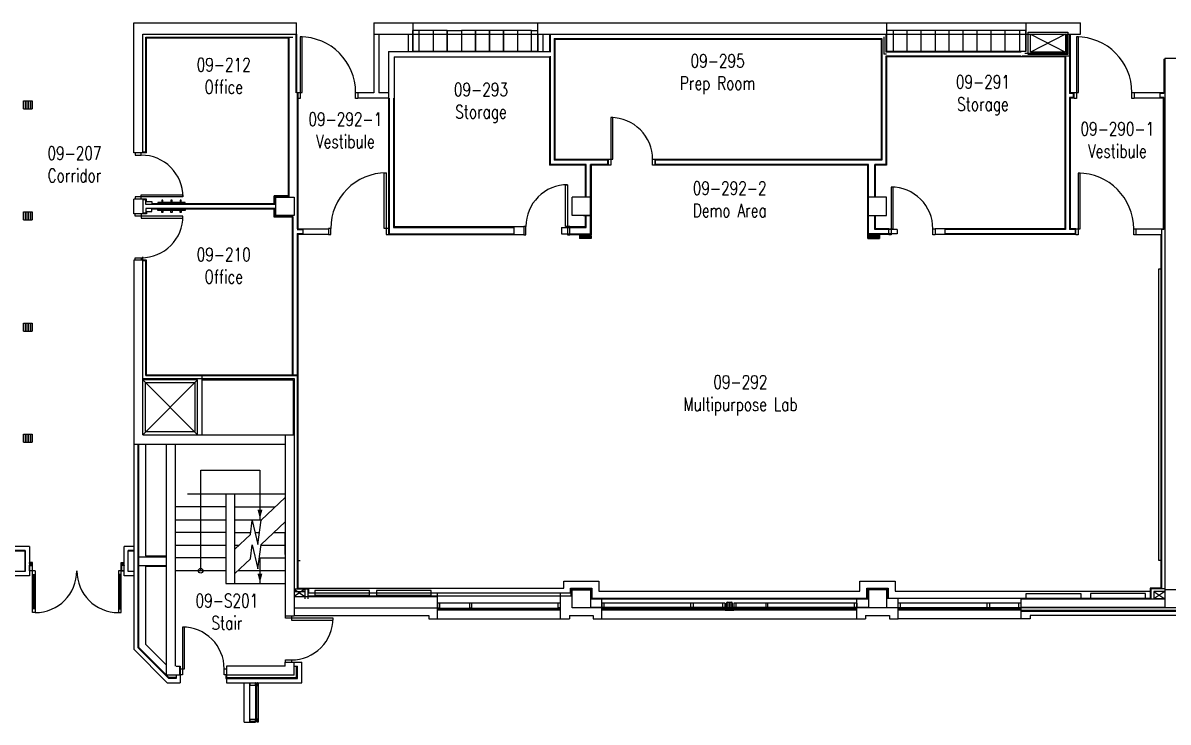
# Model space of a CAD drawing. Extents: x 11182 to 734459, y -1391328 to 152085.
# Drawn here: x 209883 to 235009, y -945443 to -930109 of the extents above; entities that cross this region are included whole.
import ezdxf
from ezdxf.enums import TextEntityAlignment as Align

# ---------------------------------------------------------------- set-up
doc = ezdxf.new("R2010")
doc.units = 0
doc.header["$LTSCALE"] = 500
doc.header["$MEASUREMENT"] = 0
for name, color, linetype in [('0_room_data', 7, 'CONTINUOUS'), ('1_Wall_Exist', 251, 'CONTINUOUS'), ('3_Text', 7, 'CONTINUOUS')]:
    doc.layers.add(name, color=color, linetype=linetype)
doc.styles.add('1_200', font='simplex.shx', dxfattribs={"width": 0.75, "height": 460})

# ---------------------------------------------------------------- blocks, each defined once
blk = doc.blocks.new('room_data')
at = {"layer": '3_Text', "style": '1_200', "width": 0.75}
for tag, p in [('ROOMNUM', (0, 0)), ('ROOMUSE', (0, -575))]:
    blk.add_attdef(tag, text='', height=345, dxfattribs=at).set_placement(p, align=Align.MIDDLE_CENTER)

msp = doc.modelspace()

# ---------------------------------------------------------------- hatches: boundary and pattern name
at = {"layer": '1_Wall_Exist'}
msp.add_hatch(color=256, dxfattribs=at).paths.add_polyline_path([(213334, -944215), (213320, -944215), (213320, -944415), (213334, -944415)])

# ---------------------------------------------------------------- linework, layer by layer
for p, q in [((212314, -930109), (215884, -930109)), ((212314, -932959), (212314, -930109)), ((215884, -930359), (215884, -930109)), ((217584, -930109), (233084, -930109)), ((217584, -930109), (217584, -931639)), ((218439, -930109), (218439, -930734)), ((221184, -930734), (221184, -930109)), ((225684, -930109), (227634, -930109)), ((228834, -930109), (228834, -930734)), ((231886, -930109), (231886, -930734)), ((233084, -930359), (233084, -930109)), ((212514, -930359), (215884, -930359)), ((212514, -932959), (212514, -930359)), ((212578, -930423), (215808, -930423)), ((212578, -932943), (212578, -930423)), ((215868, -930359), (215868, -931639)), ((215884, -930359), (215884, -931639)), ((215964, -930414), (215964, -931766)), ((216009, -930414), (215964, -930414)), ((216009, -931633), (216009, -930414)), ((217584, -930359), (233084, -930359)), ((217689, -930359), (217689, -931639)), ((218334, -930359), (218334, -930735)), ((218439, -930733), (218439, -930276)), ((219195, -930276), (218439, -930276)), ((218579, -930733), (218579, -930276)), ((218887, -930276), (218887, -930733)), ((219195, -930276), (219195, -930733)), ((219195, -930733), (219195, -930276)), ((219195, -930276), (219503, -930276)), ((219503, -930276), (219503, -930733)), ((219811, -930276), (219503, -930276)), ((219503, -930276), (219503, -930733)), ((220119, -930276), (219811, -930276)), ((219811, -930276), (219811, -930733)), ((219811, -930733), (219811, -930276)), ((220427, -930276), (220119, -930276)), ((220119, -930276), (220119, -930733)), ((220119, -930733), (220119, -930276)), ((221043, -930276), (220427, -930276)), ((220427, -930276), (220427, -930733)), ((220427, -930733), (220427, -930276)), ((220735, -930276), (220735, -930733)), ((221043, -930276), (221184, -930276)), ((221043, -930733), (221043, -930276)), ((221184, -930359), (221184, -930734)), ((221289, -930359), (221289, -930734)), ((221434, -930359), (221434, -930734)), ((221450, -930359), (221450, -930750)), ((228773, -930412), (228773, -930795)), ((228818, -930359), (228818, -930750)), ((228836, -930733), (228836, -930276)), ((228976, -930277), (228836, -930277)), ((231886, -930277), (228976, -930277)), ((228976, -930277), (228976, -930734)), ((229284, -930734), (229284, -930277)), ((229592, -930734), (229592, -930277)), ((229900, -930277), (229900, -930734)), ((230206, -930734), (230206, -930277)), ((230208, -930734), (230208, -930277)), ((230514, -930734), (230514, -930277)), ((230822, -930734), (230822, -930277)), ((231130, -930734), (231130, -930277)), ((231438, -930734), (231438, -930277)), ((231746, -930277), (231746, -930734)), ((231886, -930731), (231886, -930273)), ((231941, -930309), (232807, -930309)), ((231941, -930801), (231941, -930309)), ((232757, -930359), (231991, -930751)), ((231991, -930359), (232757, -930751)), ((231991, -930751), (231991, -930359)), ((232757, -930359), (232757, -930751)), ((232782, -930359), (232782, -930776)), ((232807, -930309), (232807, -930801)), ((232846, -930359), (232846, -930840)), ((232862, -930359), (232862, -931639)), ((232996, -930414), (232996, -931766)), ((233041, -930414), (232996, -930414)), ((233041, -931633), (233041, -930414)), ((212594, -930439), (215712, -930439)), ((212594, -932959), (212594, -930439)), ((215712, -933899), (215712, -930439)), ((215728, -933915), (215728, -930439)), ((221540, -930449), (221540, -933121)), ((221540, -930449), (228728, -930449)), ((221556, -930465), (221556, -933105)), ((221556, -930465), (228712, -930465)), ((228712, -930465), (228712, -933105)), ((228728, -930449), (228728, -933121)), ((217906, -930735), (217906, -934749)), ((217906, -930735), (218334, -930735)), ((218028, -930856), (221434, -930856)), ((218028, -930856), (218028, -934577)), ((218333, -930734), (221434, -930734)), ((221184, -930734), (218439, -930733)), ((219195, -930733), (218579, -930733)), ((219503, -930733), (219195, -930733)), ((219503, -930733), (219811, -930733)), ((219811, -930733), (220119, -930733)), ((220119, -930733), (220427, -930733)), ((220427, -930733), (221043, -930733)), ((221434, -930856), (221434, -933227)), ((221450, -930840), (221450, -933211)), ((228834, -930795), (228773, -930795)), ((231788, -930750), (228818, -930750)), ((228818, -930840), (228818, -933211)), ((231788, -930840), (228818, -930840)), ((231886, -930734), (228834, -930734)), ((228834, -930856), (228834, -933227)), ((232740, -930856), (228834, -930856)), ((231886, -930731), (228836, -930734)), ((232846, -930840), (231804, -930840)), ((232782, -930776), (231868, -930776)), ((232807, -930801), (231941, -930801)), ((232757, -930751), (231991, -930751)), ((232740, -930856), (232740, -934627)), ((232756, -930856), (232756, -934643)), ((232846, -930856), (232846, -931655)), ((234915, -930905), (234915, -931655)), ((234915, -930905), (234934, -930905)), ((234934, -930889), (234934, -942542)), ((235896, -930889), (234934, -930889)), ((215914, -931639), (215884, -931639)), ((215898, -931639), (215898, -934622)), ((215914, -931633), (215914, -934622)), ((215914, -931633), (216009, -931633)), ((217183, -931633), (217233, -931633)), ((217183, -931766), (217183, -931633)), ((217233, -931633), (217233, -931766)), ((217584, -931639), (217233, -931639)), ((217906, -931639), (217689, -931639)), ((232930, -931655), (232846, -931655)), ((232946, -931639), (232862, -931639)), ((232930, -931655), (232930, -931745)), ((232946, -931633), (233041, -931633)), ((232946, -931766), (232946, -931633)), ((234215, -931633), (234265, -931633)), ((234215, -931766), (234215, -931633)), ((234265, -931633), (234265, -931766)), ((234934, -931639), (234265, -931639)), ((234915, -931655), (234831, -931655)), ((234831, -931655), (234831, -931745)), ((209894, -931815), (210084, -931815)), ((209894, -931990), (209894, -931815)), ((209933, -931815), (209933, -931990)), ((209971, -931815), (209971, -931990)), ((210009, -931815), (210009, -931990)), ((210047, -931815), (210047, -931990)), ((210084, -931815), (210084, -931990)), ((215964, -931766), (215914, -931766)), ((217233, -931766), (217183, -931766)), ((217906, -931761), (217233, -931761)), ((217922, -931761), (217922, -934733)), ((218012, -931761), (218012, -934593)), ((232930, -931745), (232846, -931745)), ((232846, -931745), (232846, -934643)), ((232946, -931761), (232862, -931761)), ((232862, -931761), (232862, -934627)), ((232996, -931766), (232946, -931766)), ((234265, -931766), (234215, -931766)), ((234899, -931761), (234265, -931761)), ((234915, -931745), (234831, -931745)), ((234899, -931761), (234899, -934627)), ((234915, -931745), (234915, -934643)), ((209894, -931990), (210084, -931990)), ((222784, -932185), (222784, -933232)), ((222829, -932185), (222784, -932185)), ((222829, -933099), (222829, -932185)), ((212578, -932943), (212514, -932943)), ((212594, -932959), (212314, -932959)), ((212348, -932959), (212348, -933009)), ((212348, -933009), (212481, -933009)), ((212481, -933009), (212481, -932959)), ((222718, -933121), (221540, -933121)), ((222734, -933105), (221556, -933105)), ((222718, -933211), (222718, -933121)), ((222734, -933099), (222829, -933099)), ((222734, -933232), (222734, -933099)), ((222734, -933227), (222734, -933105)), ((223698, -933099), (223748, -933099)), ((223698, -933232), (223698, -933099)), ((223748, -933099), (223748, -933232)), ((228712, -933105), (223748, -933105)), ((223764, -933211), (223764, -933121)), ((228728, -933121), (223764, -933121)), ((217811, -934616), (217811, -933397)), ((217811, -933397), (217856, -933397)), ((217856, -933397), (217856, -934749)), ((222228, -933227), (221434, -933227)), ((222244, -933211), (221450, -933211)), ((222228, -933934), (222228, -933227)), ((222244, -933934), (222244, -933211)), ((222334, -934733), (222334, -933211)), ((222718, -933211), (222334, -933211)), ((222350, -933227), (222350, -934772)), ((222734, -933227), (222350, -933227)), ((222784, -933232), (222734, -933232)), ((223748, -933232), (223698, -933232)), ((228418, -933227), (223748, -933227)), ((228434, -933211), (223764, -933211)), ((228418, -934838), (228418, -933227)), ((228434, -934733), (228434, -933211)), ((228818, -933211), (228573, -933211)), ((228573, -933934), (228573, -933211)), ((228834, -933227), (228589, -933227)), ((228589, -933934), (228589, -933227)), ((233035, -933403), (233035, -934755)), ((233080, -933403), (233035, -933403)), ((233080, -934622), (233080, -933403)), ((221789, -934572), (221789, -933658)), ((221789, -933658), (221834, -933658)), ((221834, -933658), (221834, -934755)), ((213395, -933923), (212348, -933923)), ((212348, -933923), (212348, -933973)), ((212481, -933973), (212481, -933878)), ((212481, -933878), (213395, -933878)), ((213395, -933878), (213395, -933923)), ((215712, -933899), (215399, -933899)), ((215399, -934073), (215399, -933899)), ((215728, -933915), (215415, -933915)), ((215415, -934089), (215415, -933915)), ((215434, -934334), (215434, -933934)), ((215434, -933934), (215834, -933934)), ((215834, -933934), (215834, -934334)), ((222334, -933934), (221934, -933934)), ((221934, -934334), (221934, -933934)), ((228834, -933934), (228434, -933934)), ((228834, -934334), (228834, -933934)), ((228934, -933708), (228934, -934755)), ((228979, -933708), (228934, -933708)), ((228979, -934622), (228979, -933708)), ((212594, -933973), (212314, -933973)), ((212314, -934295), (212314, -933973)), ((212578, -933989), (212514, -933989)), ((212514, -933989), (212514, -934278)), ((212578, -934089), (212578, -933989)), ((215415, -934089), (212578, -934089)), ((215415, -934179), (212578, -934179)), ((212578, -934179), (212578, -934279)), ((212594, -934026), (212594, -933973)), ((212594, -934026), (212714, -934026)), ((212714, -934026), (212714, -934073)), ((215403, -934073), (212714, -934073)), ((215399, -934195), (212714, -934195)), ((212714, -934242), (212714, -934195)), ((213443, -934048), (212843, -934048)), ((212843, -934048), (212843, -934073)), ((212843, -934073), (213443, -934073)), ((212843, -934220), (212843, -934195)), ((212843, -934195), (213443, -934195)), ((212956, -933998), (212931, -933998)), ((212931, -933998), (212931, -934048)), ((212956, -934048), (212956, -933998)), ((213156, -933998), (213131, -933998)), ((213131, -933998), (213131, -934048)), ((213156, -934048), (213156, -933998)), ((213356, -933998), (213331, -933998)), ((213331, -933998), (213331, -934048)), ((213356, -934048), (213356, -933998)), ((213443, -934073), (213443, -934048)), ((213443, -934195), (213443, -934220)), ((215399, -934369), (215399, -934195)), ((215415, -934353), (215415, -934179)), ((209894, -934253), (210084, -934253)), ((209894, -934428), (209894, -934253)), ((209894, -934428), (210084, -934428)), ((209933, -934253), (209933, -934428)), ((209971, -934253), (209971, -934428)), ((210009, -934253), (210009, -934428)), ((210047, -934253), (210047, -934428)), ((210084, -934253), (210084, -934428)), ((212594, -934295), (212314, -934295)), ((212348, -934345), (212348, -934295)), ((213395, -934345), (212348, -934345)), ((212481, -934295), (212481, -934390)), ((212481, -934390), (213395, -934390)), ((212578, -934279), (212514, -934279)), ((212594, -934242), (212594, -934295)), ((212594, -934242), (212714, -934242)), ((213443, -934220), (212843, -934220)), ((212931, -934270), (212931, -934220)), ((212956, -934270), (212931, -934270)), ((212956, -934220), (212956, -934270)), ((213131, -934270), (213131, -934220)), ((213156, -934270), (213131, -934270)), ((213156, -934220), (213156, -934270)), ((213331, -934270), (213331, -934220)), ((213356, -934270), (213331, -934270)), ((213356, -934220), (213356, -934270)), ((213395, -934390), (213395, -934345)), ((215792, -934369), (215399, -934369)), ((215808, -934353), (215415, -934353)), ((215834, -934334), (215434, -934334)), ((215792, -934369), (215792, -937829)), ((215808, -934353), (215808, -937829)), ((222334, -934334), (221934, -934334)), ((222184, -934334), (222334, -934334)), ((222228, -934577), (222228, -934334)), ((222244, -934593), (222244, -934334)), ((228434, -934334), (228834, -934334)), ((228573, -934643), (228573, -934334)), ((228589, -934627), (228589, -934334)), ((215898, -934638), (216021, -934638)), ((215914, -934622), (216587, -934622)), ((216021, -934638), (216021, -934728)), ((216637, -934616), (216587, -934616)), ((216587, -934616), (216587, -934749)), ((216637, -934749), (216637, -934616)), ((217906, -934616), (217811, -934616)), ((218012, -934593), (220654, -934593)), ((218028, -934577), (220870, -934577)), ((220426, -934577), (220426, -934574)), ((220654, -934593), (220654, -934733)), ((220920, -934572), (220870, -934572)), ((220870, -934572), (220870, -934755)), ((220920, -934755), (220920, -934572)), ((221700, -934593), (222244, -934593)), ((221700, -934593), (221700, -934733)), ((221884, -934572), (221789, -934572)), ((221884, -934755), (221884, -934572)), ((221884, -934577), (222228, -934577)), ((229068, -934643), (228573, -934643)), ((228884, -934627), (228589, -934627)), ((228884, -934622), (228979, -934622)), ((228884, -934755), (228884, -934622)), ((229068, -934643), (229068, -934733)), ((229848, -934622), (229898, -934622)), ((229848, -934755), (229848, -934622)), ((229898, -934622), (229898, -934755)), ((232740, -934627), (229898, -934627)), ((232756, -934643), (230114, -934643)), ((230114, -934643), (230114, -934733)), ((232969, -934643), (232846, -934643)), ((232985, -934627), (232862, -934627)), ((232969, -934643), (232969, -934733)), ((232985, -934622), (233080, -934622)), ((232985, -934755), (232985, -934622)), ((234254, -934622), (234304, -934622)), ((234254, -934755), (234254, -934622)), ((234304, -934622), (234304, -934755)), ((234304, -934627), (234899, -934627)), ((234915, -934643), (234870, -934643)), ((234870, -942517), (234870, -934643)), ((215898, -934728), (216021, -934728)), ((215898, -934728), (215898, -937829)), ((215914, -934744), (216587, -934744)), ((215914, -934744), (215914, -942504)), ((216587, -934749), (216637, -934749)), ((217856, -934749), (220870, -934749)), ((217922, -934733), (220654, -934733)), ((220870, -934755), (220920, -934755)), ((221700, -934733), (222334, -934733)), ((221834, -934755), (221884, -934755)), ((221884, -934749), (222093, -934749)), ((222093, -934749), (222093, -934838)), ((222350, -934838), (222093, -934838)), ((222109, -934822), (222109, -934733)), ((222147, -934822), (222109, -934733)), ((222109, -934822), (222147, -934733)), ((222109, -934822), (222334, -934822)), ((222147, -934822), (222147, -934733)), ((222185, -934733), (222147, -934822)), ((222147, -934733), (222185, -934822)), ((222185, -934822), (222185, -934733)), ((222223, -934822), (222185, -934733)), ((222185, -934822), (222223, -934733)), ((222223, -934822), (222223, -934733)), ((222223, -934765), (222280, -934765)), ((222223, -934791), (222280, -934791)), ((222229, -934733), (222229, -934759)), ((222229, -934759), (222350, -934759)), ((222229, -934797), (222350, -934797)), ((222229, -934822), (222229, -934797)), ((222229, -934797), (222334, -934822)), ((222280, -934765), (222280, -934791)), ((222286, -934759), (222286, -934797)), ((222292, -934765), (222292, -934791)), ((222292, -934765), (222344, -934765)), ((222292, -934791), (222344, -934791)), ((222334, -934822), (222334, -934797)), ((222344, -934765), (222344, -934772)), ((222350, -934772), (222344, -934772)), ((222350, -934784), (222344, -934784)), ((222344, -934784), (222344, -934791)), ((222350, -934784), (222350, -934838)), ((228418, -934759), (228418, -934772)), ((228539, -934759), (228418, -934759)), ((228418, -934772), (228424, -934772)), ((228418, -934784), (228424, -934784)), ((228418, -934784), (228418, -934797)), ((228539, -934797), (228418, -934797)), ((228418, -934838), (228675, -934838)), ((228424, -934765), (228424, -934772)), ((228475, -934765), (228424, -934765)), ((228424, -934784), (228424, -934791)), ((228475, -934791), (228424, -934791)), ((229068, -934733), (228434, -934733)), ((228539, -934797), (228434, -934822)), ((228434, -934822), (228434, -934797)), ((228659, -934822), (228434, -934822)), ((228475, -934765), (228475, -934791)), ((228481, -934759), (228481, -934797)), ((228545, -934765), (228487, -934765)), ((228487, -934765), (228487, -934791)), ((228545, -934791), (228487, -934791)), ((228539, -934733), (228539, -934759)), ((228539, -934797), (228539, -934822)), ((228545, -934822), (228545, -934733)), ((228545, -934822), (228583, -934733)), ((228583, -934822), (228545, -934733)), ((228583, -934822), (228583, -934733)), ((228583, -934733), (228621, -934822)), ((228621, -934733), (228583, -934822)), ((228621, -934822), (228621, -934733)), ((228621, -934822), (228659, -934733)), ((228659, -934822), (228621, -934733)), ((228659, -934822), (228659, -934733)), ((228884, -934749), (228675, -934749)), ((228675, -934749), (228675, -934838)), ((228934, -934755), (228884, -934755)), ((229898, -934755), (229848, -934755)), ((232985, -934749), (229898, -934749)), ((232969, -934733), (230114, -934733)), ((233035, -934755), (232985, -934755)), ((234304, -934755), (234254, -934755)), ((234304, -934749), (234854, -934749)), ((234854, -942504), (234854, -934749)), ((212594, -935309), (212314, -935309)), ((212314, -935309), (212314, -943844)), ((212348, -935309), (212348, -935259)), ((212348, -935259), (212481, -935259)), ((212481, -935259), (212481, -935309)), ((212514, -939144), (212514, -935242)), ((212578, -935325), (212514, -935325)), ((212578, -937845), (212578, -935325)), ((212594, -937829), (212594, -935309)), ((234804, -941899), (234804, -935499)), ((234804, -935499), (234854, -935499)), ((209894, -936691), (210084, -936691)), ((209894, -936866), (209894, -936691)), ((209933, -936691), (209933, -936866)), ((209971, -936691), (209971, -936866)), ((210009, -936691), (210009, -936866)), ((210047, -936691), (210047, -936866)), ((210084, -936691), (210084, -936866)), ((209894, -936866), (210084, -936866)), ((212514, -937909), (215834, -937909)), ((213714, -937934), (212514, -939144)), ((213714, -937934), (212514, -937934)), ((212514, -937935), (213714, -939144)), ((212578, -937845), (215898, -937845)), ((212594, -937829), (215914, -937829)), ((213714, -939144), (213714, -937934)), ((213819, -939144), (213819, -937829)), ((213819, -937934), (215809, -937934)), ((215809, -937934), (215809, -939144)), ((215834, -937909), (215834, -943115)), ((215898, -937845), (215898, -942517)), ((213660, -938001), (212568, -938001)), ((212568, -938001), (212568, -939072)), ((213660, -939072), (213660, -938001)), ((209894, -939129), (210084, -939129)), ((209894, -939304), (209894, -939129)), ((209932, -939129), (209932, -939304)), ((209970, -939129), (209970, -939304)), ((210008, -939129), (210008, -939304)), ((210046, -939129), (210046, -939304)), ((210084, -939129), (210084, -939304)), ((212313, -939167), (212313, -939267)), ((212514, -939144), (215834, -939144)), ((212568, -939072), (213660, -939072)), ((215634, -939144), (215634, -943115)), ((209894, -939304), (210084, -939304)), ((212314, -939344), (215634, -939344)), ((212404, -939344), (212404, -943807)), ((212420, -939344), (212420, -943801)), ((212576, -939344), (212576, -941800)), ((213034, -944415), (213034, -939344)), ((213234, -944215), (213234, -939344)), ((213784, -942124), (213784, -939916)), ((213784, -939916), (215084, -939916)), ((215084, -939916), (215084, -941004)), ((215634, -940444), (213494, -940444)), ((214334, -940444), (214334, -942404)), ((214534, -942404), (214534, -940444)), ((214334, -940724), (213234, -940724)), ((214534, -940724), (215419, -940724)), ((215113, -941015), (215634, -940520)), ((213234, -941004), (214334, -941004)), ((214534, -941004), (215124, -941004)), ((214878, -941328), (214915, -941022)), ((214915, -941022), (215034, -941548)), ((215034, -941548), (215113, -941015)), ((215113, -941546), (215634, -941052)), ((214334, -941284), (213234, -941284)), ((214534, -941284), (214883, -941284)), ((214534, -941654), (214878, -941328)), ((214974, -941284), (215073, -941284)), ((215389, -941284), (215634, -941284)), ((215634, -941769), (215634, -941285)), ((210024, -941589), (208524, -941589)), ((209934, -941679), (208614, -941679)), ((209922, -941692), (208627, -941692)), ((209922, -941692), (209922, -942142)), ((209934, -941679), (209934, -942142)), ((210024, -941589), (210024, -942232)), ((212105, -942232), (212105, -941589)), ((212314, -941589), (212105, -941589)), ((212195, -942142), (212195, -941679)), ((212314, -941679), (212195, -941679)), ((212314, -941692), (212195, -941692)), ((213234, -941564), (214334, -941564)), ((214534, -941564), (214629, -941564)), ((214878, -941859), (214915, -941554)), ((214915, -941554), (215034, -942079)), ((215034, -942079), (215113, -941546)), ((215110, -941564), (215634, -941564)), ((210026, -941942), (210026, -941961)), ((210090, -941942), (210026, -941942)), ((210030, -941961), (210026, -941961)), ((210030, -941961), (210026, -941961)), ((210026, -941967), (210026, -941961)), ((210029, -941967), (210026, -941967)), ((210028, -941963), (210028, -941965)), ((210033, -941963), (210028, -941963)), ((210028, -941965), (210029, -941967)), ((210029, -941959), (210029, -941945)), ((210086, -941945), (210029, -941945)), ((210029, -941959), (210030, -941959)), ((210029, -941967), (210029, -941967)), ((210033, -941953), (210030, -941959)), ((210032, -941967), (210033, -941965)), ((210032, -941967), (210032, -941967)), ((210083, -941967), (210032, -941967)), ((210035, -941954), (210033, -941953)), ((210033, -941958), (210035, -941954)), ((210033, -941961), (210033, -941958)), ((210036, -941961), (210033, -941961)), ((210033, -941965), (210033, -941963)), ((210036, -941961), (210036, -941965)), ((210036, -941965), (210050, -941965)), ((210039, -941974), (210039, -941999)), ((210050, -941964), (210065, -941964)), ((210050, -941965), (210050, -941964)), ((210050, -942003), (210050, -941967)), ((210050, -941974), (210066, -941974)), ((210051, -941963), (210051, -941964)), ((210064, -941963), (210051, -941963)), ((210053, -941963), (210053, -941959)), ((210053, -941959), (210063, -941959)), ((210058, -941995), (210053, -941994)), ((210053, -941994), (210053, -942001)), ((210055, -941959), (210055, -941963)), ((210055, -941974), (210055, -941984)), ((210055, -941984), (210057, -941991)), ((210057, -941991), (210059, -941991)), ((210063, -941994), (210058, -941995)), ((210059, -941991), (210060, -941984)), ((210060, -941959), (210060, -941963)), ((210060, -941984), (210060, -941974)), ((210063, -941959), (210063, -941963)), ((210063, -942001), (210063, -941994)), ((210064, -941964), (210064, -941963)), ((210065, -941964), (210066, -941965)), ((210066, -941965), (210080, -941965)), ((210066, -941967), (210066, -942003)), ((210080, -941961), (210083, -941961)), ((210080, -941965), (210080, -941961)), ((210081, -941954), (210082, -941953)), ((210083, -941958), (210081, -941954)), ((210082, -941953), (210085, -941959)), ((210083, -941961), (210083, -941958)), ((210083, -941963), (210083, -941965)), ((210087, -941963), (210083, -941963)), ((210083, -941965), (210083, -941967)), ((210083, -941967), (210083, -941967)), ((210086, -941959), (210086, -941945)), ((210086, -941959), (210086, -941959)), ((210086, -941961), (210090, -941961)), ((210086, -941961), (210090, -941961)), ((210087, -941965), (210087, -941963)), ((210087, -941967), (210087, -941965)), ((210087, -941967), (210087, -941967)), ((210090, -941967), (210087, -941967)), ((210090, -942218), (210090, -941942)), ((212041, -941942), (212105, -941942)), ((212041, -942218), (212041, -941942)), ((212045, -941961), (212041, -941961)), ((212045, -941961), (212041, -941961)), ((212041, -941967), (212044, -941967)), ((212044, -941965), (212044, -941963)), ((212044, -941963), (212048, -941963)), ((212044, -941967), (212044, -941965)), ((212044, -941967), (212044, -941967)), ((212045, -941945), (212102, -941945)), ((212045, -941959), (212045, -941945)), ((212045, -941959), (212045, -941959)), ((212049, -941953), (212046, -941959)), ((212048, -941958), (212050, -941954)), ((212048, -941961), (212048, -941958)), ((212051, -941961), (212048, -941961)), ((212048, -941963), (212048, -941965)), ((212048, -941965), (212048, -941967)), ((212048, -941967), (212048, -941967)), ((212048, -941967), (212099, -941967)), ((212050, -941954), (212049, -941953)), ((212051, -941965), (212051, -941961)), ((212065, -941965), (212051, -941965)), ((212066, -941964), (212065, -941965)), ((212065, -941967), (212065, -942003)), ((212081, -941974), (212065, -941974)), ((212081, -941964), (212066, -941964)), ((212067, -941963), (212080, -941963)), ((212067, -941964), (212067, -941963)), ((212078, -941959), (212068, -941959)), ((212068, -941959), (212068, -941963)), ((212068, -941994), (212073, -941995)), ((212068, -942001), (212068, -941994)), ((212071, -941959), (212071, -941963)), ((212071, -941984), (212071, -941974)), ((212072, -941991), (212071, -941984)), ((212074, -941991), (212072, -941991)), ((212073, -941995), (212078, -941994)), ((212076, -941984), (212074, -941991)), ((212076, -941959), (212076, -941963)), ((212076, -941974), (212076, -941984)), ((212078, -941963), (212078, -941959)), ((212078, -941994), (212078, -942001)), ((212080, -941963), (212080, -941964)), ((212081, -941965), (212081, -941964)), ((212095, -941965), (212081, -941965)), ((212081, -942003), (212081, -941967)), ((212092, -941974), (212092, -941999)), ((212095, -941961), (212098, -941961)), ((212095, -941961), (212095, -941965)), ((212096, -941954), (212098, -941953)), ((212098, -941958), (212096, -941954)), ((212098, -941953), (212101, -941959)), ((212098, -941961), (212098, -941958)), ((212098, -941963), (212103, -941963)), ((212098, -941965), (212098, -941963)), ((212099, -941967), (212098, -941965)), ((212099, -941967), (212099, -941967)), ((212102, -941959), (212101, -941959)), ((212101, -941961), (212105, -941961)), ((212101, -941961), (212105, -941961)), ((212102, -941959), (212102, -941945)), ((212103, -941965), (212102, -941967)), ((212102, -941967), (212105, -941967)), ((212102, -941967), (212102, -941967)), ((212103, -941963), (212103, -941965)), ((212420, -941816), (213034, -941816)), ((212576, -941800), (213034, -941800)), ((214334, -941844), (213234, -941844)), ((214534, -942185), (214878, -941859)), ((215069, -941844), (215634, -941844)), ((215084, -941832), (215084, -942404)), ((215914, -941899), (215964, -941899)), ((234854, -941899), (234804, -941899)), ((210024, -942232), (208524, -942232)), ((209934, -942142), (208614, -942142)), ((210026, -942005), (210029, -942005)), ((210026, -942127), (210026, -942005)), ((210152, -942127), (210026, -942127)), ((210029, -942006), (210028, -942008)), ((210028, -942008), (210028, -942009)), ((210028, -942009), (210033, -942009)), ((210029, -942005), (210029, -942006)), ((210029, -942124), (210029, -942012)), ((210029, -942012), (210035, -942012)), ((210086, -942124), (210029, -942124)), ((210032, -942005), (210051, -942005)), ((210032, -942006), (210032, -942005)), ((210033, -942008), (210032, -942006)), ((210033, -942009), (210033, -942008)), ((210035, -942008), (210050, -942008)), ((210035, -942012), (210035, -942008)), ((210051, -942003), (210050, -942003)), ((210050, -942008), (210050, -942012)), ((210050, -942012), (210052, -942012)), ((210051, -942005), (210051, -942003)), ((210052, -942010), (210064, -942010)), ((210052, -942012), (210052, -942010)), ((210053, -942001), (210055, -942004)), ((210055, -942004), (210055, -942005)), ((210055, -942005), (210061, -942005)), ((210061, -942004), (210063, -942001)), ((210061, -942005), (210061, -942004)), ((210064, -942003), (210064, -942005)), ((210066, -942003), (210064, -942003)), ((210064, -942005), (210083, -942005)), ((210064, -942010), (210064, -942012)), ((210064, -942012), (210066, -942012)), ((210066, -942008), (210081, -942008)), ((210066, -942012), (210066, -942008)), ((210081, -942008), (210081, -942012)), ((210081, -942012), (210086, -942012)), ((210083, -942005), (210083, -942006)), ((210083, -942006), (210083, -942008)), ((210083, -942008), (210083, -942009)), ((210083, -942009), (210087, -942009)), ((210086, -942012), (210086, -942124)), ((210087, -942005), (210090, -942005)), ((210087, -942006), (210087, -942005)), ((210087, -942008), (210087, -942006)), ((210087, -942009), (210087, -942008)), ((210152, -942218), (210090, -942218)), ((210092, -942236), (210092, -942208)), ((210092, -942208), (210149, -942208)), ((210092, -942932), (210092, -942236)), ((210149, -942236), (210092, -942236)), ((210112, -942236), (210112, -942223)), ((210112, -942223), (210129, -942223)), ((210112, -942236), (210112, -942932)), ((210120, -942236), (210120, -942932)), ((210121, -942236), (210121, -942932)), ((210129, -942945), (210129, -942223)), ((210149, -942208), (210149, -942960)), ((210152, -942127), (210152, -942218)), ((211980, -942127), (211980, -942218)), ((212105, -942127), (211980, -942127)), ((211980, -942218), (212041, -942218)), ((212039, -942208), (211982, -942208)), ((211982, -942208), (211982, -942960)), ((211982, -942236), (212039, -942236)), ((212002, -942945), (212002, -942223)), ((212019, -942223), (212002, -942223)), ((212010, -942236), (212010, -942932)), ((212011, -942236), (212011, -942932)), ((212019, -942236), (212019, -942223)), ((212019, -942236), (212019, -942932)), ((212039, -942236), (212039, -942208)), ((212039, -942932), (212039, -942236)), ((212044, -942005), (212041, -942005)), ((212044, -942006), (212044, -942005)), ((212044, -942008), (212044, -942006)), ((212044, -942009), (212044, -942008)), ((212048, -942009), (212044, -942009)), ((212050, -942012), (212045, -942012)), ((212045, -942012), (212045, -942124)), ((212045, -942124), (212102, -942124)), ((212048, -942005), (212048, -942006)), ((212067, -942005), (212048, -942005)), ((212048, -942006), (212048, -942008)), ((212048, -942008), (212048, -942009)), ((212065, -942008), (212050, -942008)), ((212050, -942008), (212050, -942012)), ((212065, -942003), (212067, -942003)), ((212065, -942012), (212065, -942008)), ((212067, -942012), (212065, -942012)), ((212067, -942003), (212067, -942005)), ((212067, -942010), (212067, -942012)), ((212079, -942010), (212067, -942010)), ((212070, -942004), (212068, -942001)), ((212070, -942005), (212070, -942004)), ((212076, -942005), (212070, -942005)), ((212078, -942001), (212076, -942004)), ((212076, -942004), (212076, -942005)), ((212079, -942012), (212079, -942010)), ((212081, -942012), (212079, -942012)), ((212080, -942005), (212080, -942003)), ((212080, -942003), (212081, -942003)), ((212099, -942005), (212080, -942005)), ((212081, -942008), (212081, -942012)), ((212096, -942008), (212081, -942008)), ((212096, -942012), (212096, -942008)), ((212102, -942012), (212096, -942012)), ((212098, -942008), (212099, -942006)), ((212098, -942009), (212098, -942008)), ((212103, -942009), (212098, -942009)), ((212099, -942006), (212099, -942005)), ((212105, -942005), (212102, -942005)), ((212102, -942005), (212102, -942006)), ((212102, -942006), (212103, -942008)), ((212102, -942124), (212102, -942012)), ((212103, -942008), (212103, -942009)), ((212314, -942232), (212105, -942232)), ((212314, -942142), (212195, -942142)), ((212420, -942006), (213034, -942006)), ((212576, -942022), (212576, -943736)), ((212576, -942022), (213034, -942022)), ((214334, -942124), (213234, -942124)), ((215634, -942124), (214599, -942124)), ((214334, -942404), (215634, -942404)), ((221749, -942349), (222519, -942349)), ((221749, -942504), (221749, -942349)), ((222519, -942349), (222519, -942571)), ((228249, -942349), (229019, -942349)), ((228249, -942571), (228249, -942349)), ((229019, -942349), (229019, -942571)), ((215834, -942517), (216136, -942517)), ((215834, -942531), (216072, -942689)), ((216072, -942531), (215834, -942689)), ((216072, -942531), (215834, -942531)), ((215834, -942581), (216072, -942581)), ((215834, -942689), (218980, -942689)), ((215914, -942504), (221749, -942504)), ((216072, -942531), (216072, -942739)), ((216136, -942517), (216136, -942739)), ((216136, -942675), (221915, -942675)), ((216149, -942504), (216149, -942609)), ((216149, -942609), (221899, -942609)), ((217489, -942559), (216289, -942559)), ((216289, -942559), (216289, -942659)), ((216289, -942659), (217489, -942659)), ((217489, -942659), (217489, -942559)), ((218840, -942559), (217640, -942559)), ((217640, -942559), (217640, -942659)), ((217640, -942659), (218840, -942659)), ((218840, -942659), (218840, -942559)), ((218980, -943104), (218980, -942609)), ((218980, -942991), (218980, -942689)), ((221680, -943104), (221680, -942609)), ((221899, -942609), (221899, -942504)), ((221899, -942504), (222369, -942504)), ((221915, -942675), (221915, -942520)), ((221915, -942520), (222353, -942520)), ((221934, -942939), (221934, -942539)), ((221934, -942539), (222334, -942539)), ((222334, -942539), (222334, -942939)), ((222334, -942742), (228434, -942742)), ((222353, -942520), (222353, -942742)), ((222369, -942504), (222369, -942726)), ((222369, -942726), (228399, -942726)), ((222519, -942571), (228249, -942571)), ((222587, -943104), (222587, -942726)), ((228180, -943179), (228180, -942726)), ((228399, -942726), (228399, -942504)), ((228399, -942504), (228869, -942504)), ((228415, -942742), (228415, -942520)), ((228415, -942520), (228853, -942520)), ((228834, -942539), (228434, -942539)), ((228434, -942539), (228434, -942939)), ((228834, -942539), (228834, -942939)), ((228853, -942520), (228853, -942742)), ((228869, -942504), (228869, -942726)), ((228869, -942726), (234619, -942726)), ((229019, -942571), (234619, -942571)), ((229087, -943104), (229087, -942726)), ((231787, -943104), (231787, -942726)), ((231787, -942742), (234934, -942742)), ((231896, -942726), (231896, -942626)), ((231896, -942626), (233096, -942626)), ((233096, -942626), (233096, -942726)), ((234510, -942626), (233310, -942626)), ((233310, -942626), (233310, -942726)), ((234510, -942726), (234510, -942626)), ((234854, -942504), (234619, -942504)), ((234619, -942504), (234619, -942726)), ((234934, -942517), (234632, -942517)), ((234632, -942517), (234632, -942742)), ((234934, -942581), (234696, -942581)), ((234696, -942581), (234696, -942742)), ((234696, -942581), (234934, -942742)), ((234934, -942581), (234696, -942739)), ((234934, -942739), (234696, -942739)), ((234934, -942539), (234934, -942939)), ((235334, -942539), (234934, -942539)), ((210090, -942950), (210152, -942950)), ((210090, -943041), (210090, -942950)), ((210092, -942960), (210092, -942932)), ((210092, -942932), (210149, -942932)), ((210149, -942960), (210092, -942960)), ((210112, -942932), (210112, -942945)), ((210112, -942945), (210129, -942945)), ((210152, -942950), (210152, -943041)), ((211980, -942950), (211980, -943041)), ((212042, -942950), (211980, -942950)), ((212039, -942932), (211982, -942932)), ((211982, -942960), (212039, -942960)), ((212019, -942945), (212002, -942945)), ((212019, -942932), (212019, -942945)), ((212039, -942960), (212039, -942932)), ((212042, -943041), (212042, -942950)), ((215834, -942939), (219030, -942939)), ((221680, -942837), (218980, -942837)), ((218980, -942837), (218980, -942939)), ((218980, -942991), (218980, -942972)), ((218980, -942972), (219030, -942972)), ((221680, -942991), (218980, -942991)), ((218999, -942939), (218999, -942972)), ((219012, -942972), (219012, -942939)), ((219018, -942942), (219693, -942942)), ((219018, -942948), (219018, -942942)), ((219018, -942948), (219693, -942948)), ((219018, -942961), (219693, -942961)), ((219018, -942967), (219018, -942961)), ((219018, -942967), (219693, -942967)), ((219019, -942961), (219019, -942948)), ((219030, -942939), (219030, -942837)), ((219030, -942972), (219030, -942991)), ((219680, -942837), (219680, -942939)), ((219680, -942939), (219730, -942939)), ((219680, -942991), (219680, -942972)), ((219680, -942972), (219730, -942972)), ((219692, -942961), (219692, -942948)), ((219693, -942948), (219693, -942942)), ((219693, -942967), (219693, -942961)), ((219699, -942939), (219699, -942972)), ((219712, -942972), (219712, -942939)), ((219718, -942942), (221643, -942942)), ((219718, -942948), (219718, -942942)), ((219718, -942948), (221643, -942948)), ((219718, -942961), (221643, -942961)), ((219718, -942967), (219718, -942961)), ((219718, -942967), (221643, -942967)), ((219719, -942961), (219719, -942948)), ((219730, -942939), (219730, -942837)), ((219730, -942972), (219730, -942991)), ((221630, -942939), (221630, -942837)), ((221680, -942939), (221630, -942939)), ((221680, -942972), (221630, -942972)), ((221630, -942972), (221630, -942991)), ((221642, -942961), (221642, -942948)), ((221643, -942948), (221643, -942942)), ((221643, -942967), (221643, -942961)), ((221649, -942972), (221649, -942939)), ((221662, -942939), (221662, -942972)), ((235500, -942939), (221934, -942939)), ((222334, -942926), (228434, -942926)), ((225287, -942837), (222587, -942837)), ((222587, -942837), (222587, -942939)), ((222587, -942991), (222587, -942972)), ((222587, -942972), (222637, -942972)), ((225287, -942991), (222587, -942991)), ((222606, -942939), (222606, -942972)), ((222619, -942972), (222619, -942939)), ((224550, -942942), (222625, -942942)), ((222625, -942948), (222625, -942942)), ((224550, -942948), (222625, -942948)), ((224550, -942961), (222625, -942961)), ((222625, -942967), (222625, -942961)), ((224550, -942967), (222625, -942967)), ((222626, -942961), (222626, -942948)), ((222637, -942939), (222637, -942837)), ((222637, -942972), (222637, -942991)), ((224537, -942939), (224537, -942837)), ((224587, -942972), (224537, -942972)), ((224537, -942972), (224537, -942991)), ((224549, -942961), (224549, -942948)), ((224550, -942948), (224550, -942942)), ((224550, -942967), (224550, -942961)), ((224556, -942972), (224556, -942939)), ((224569, -942939), (224569, -942972)), ((225250, -942942), (224575, -942942)), ((224575, -942948), (224575, -942942)), ((225250, -942948), (224575, -942948)), ((225250, -942961), (224575, -942961)), ((224575, -942967), (224575, -942961)), ((225250, -942967), (224575, -942967)), ((224576, -942961), (224576, -942948)), ((224587, -942837), (224587, -942939)), ((224587, -942991), (224587, -942972)), ((225237, -942939), (225237, -942837)), ((225287, -942972), (225237, -942972)), ((225237, -942972), (225237, -942991)), ((225249, -942961), (225249, -942948)), ((225250, -942948), (225250, -942942)), ((225250, -942967), (225250, -942961)), ((225256, -942972), (225256, -942939)), ((225269, -942939), (225269, -942972)), ((225491, -942959), (225280, -942959)), ((225280, -942959), (225280, -942965)), ((225280, -942965), (225491, -942965)), ((225287, -942837), (225287, -942939)), ((225287, -942991), (225287, -942972)), ((225289, -942991), (225483, -942991)), ((225320, -942920), (225320, -942831)), ((225333, -942920), (225333, -942831)), ((225333, -942875), (225435, -942875)), ((225339, -942812), (225428, -942812)), ((225339, -942824), (225428, -942824)), ((225428, -942926), (225339, -942926)), ((225384, -942824), (225384, -942926)), ((225435, -942831), (225435, -942920)), ((225447, -942831), (225447, -942920)), ((228180, -942837), (225480, -942837)), ((225480, -942837), (225480, -942939)), ((225480, -942991), (225480, -942972)), ((225480, -942972), (225530, -942972)), ((228180, -942991), (225480, -942991)), ((225491, -942965), (225491, -942959)), ((225499, -942939), (225499, -942972)), ((225512, -942972), (225512, -942939)), ((225518, -942942), (226193, -942942)), ((225518, -942948), (225518, -942942)), ((225518, -942948), (226193, -942948)), ((225518, -942961), (226193, -942961)), ((225518, -942967), (225518, -942961)), ((225518, -942967), (226193, -942967)), ((225519, -942961), (225519, -942948)), ((225530, -942939), (225530, -942837)), ((225530, -942972), (225530, -942991)), ((226180, -942837), (226180, -942939)), ((226180, -942991), (226180, -942972)), ((226180, -942972), (226230, -942972)), ((226192, -942961), (226192, -942948)), ((226193, -942948), (226193, -942942)), ((226193, -942967), (226193, -942961)), ((226199, -942939), (226199, -942972)), ((226212, -942972), (226212, -942939)), ((226218, -942942), (228143, -942942)), ((226218, -942948), (226218, -942942)), ((226218, -942948), (228143, -942948)), ((226218, -942961), (228143, -942961)), ((226218, -942967), (226218, -942961)), ((226218, -942967), (228143, -942967)), ((226219, -942961), (226219, -942948)), ((226230, -942939), (226230, -942837)), ((226230, -942972), (226230, -942991)), ((228130, -942939), (228130, -942837)), ((228180, -942972), (228130, -942972)), ((228130, -942972), (228130, -942991)), ((228142, -942961), (228142, -942948)), ((228143, -942948), (228143, -942942)), ((228143, -942967), (228143, -942961)), ((228149, -942972), (228149, -942939)), ((228162, -942939), (228162, -942972)), ((228180, -942837), (228180, -942939)), ((228180, -942991), (228180, -942972)), ((231787, -942837), (229087, -942837)), ((229087, -942972), (229137, -942972)), ((231787, -942991), (229087, -942991)), ((229106, -942939), (229106, -942972)), ((229119, -942972), (229119, -942939)), ((231050, -942942), (229125, -942942)), ((229125, -942948), (229125, -942942)), ((231050, -942948), (229125, -942948)), ((231050, -942961), (229125, -942961)), ((229125, -942967), (229125, -942961)), ((231050, -942967), (229125, -942967)), ((229126, -942961), (229126, -942948)), ((229137, -942939), (229137, -942837)), ((229137, -942972), (229137, -942991)), ((231037, -942939), (231037, -942837)), ((231087, -942972), (231037, -942972)), ((231037, -942972), (231037, -942991)), ((231049, -942961), (231049, -942948)), ((231050, -942948), (231050, -942942)), ((231050, -942967), (231050, -942961)), ((231056, -942972), (231056, -942939)), ((231069, -942939), (231069, -942972)), ((231750, -942942), (231075, -942942)), ((231075, -942948), (231075, -942942)), ((231750, -942948), (231075, -942948)), ((231750, -942961), (231075, -942961)), ((231075, -942967), (231075, -942961)), ((231750, -942967), (231075, -942967)), ((231076, -942961), (231076, -942948)), ((231087, -942837), (231087, -942939)), ((231087, -942991), (231087, -942972)), ((231737, -942939), (231737, -942837)), ((231787, -942972), (231737, -942972)), ((231737, -942972), (231737, -942991)), ((231749, -942961), (231749, -942948)), ((231750, -942948), (231750, -942942)), ((231750, -942967), (231750, -942961)), ((231756, -942972), (231756, -942939)), ((231769, -942939), (231769, -942972)), ((231787, -942991), (231787, -942837)), ((231787, -942926), (234934, -942926)), ((231787, -942989), (235500, -942989)), ((210152, -943041), (210090, -943041)), ((211980, -943041), (212042, -943041)), ((215634, -943115), (215834, -943115)), ((215642, -943165), (215642, -943115)), ((216689, -943165), (215642, -943165)), ((215775, -943115), (215775, -943210)), ((215775, -943210), (216689, -943210)), ((215834, -943104), (218787, -943104)), ((216689, -943210), (216689, -943165)), ((218787, -943104), (218787, -943179)), ((218787, -943179), (221873, -943179)), ((218980, -943179), (218980, -943104)), ((221680, -943179), (221680, -943104)), ((221873, -943104), (222394, -943104)), ((221873, -943104), (221873, -943179)), ((222394, -943104), (222394, -943179)), ((222394, -943179), (228373, -943179)), ((222587, -943179), (222587, -943104)), ((228373, -943104), (228894, -943104)), ((228373, -943104), (228373, -943179)), ((228894, -943104), (228894, -943179)), ((228894, -943179), (229087, -943179)), ((229087, -943179), (229087, -943104)), ((231980, -943179), (229087, -943179)), ((231787, -943014), (235500, -943014)), ((231787, -943179), (231787, -943104)), ((235318, -943104), (231980, -943104)), ((231980, -943104), (231980, -943179)), ((213384, -943359), (213384, -944406)), ((213429, -943359), (213384, -943359)), ((213429, -944273), (213429, -943359)), ((213034, -944194), (212576, -943736)), ((213049, -944580), (212314, -943844)), ((213086, -944490), (212404, -943807)), ((213084, -944465), (212420, -943801)), ((213248, -944215), (213334, -944215)), ((213320, -944215), (213320, -944415)), ((213334, -944215), (213334, -944580)), ((215634, -944215), (214348, -944215)), ((214348, -944215), (214348, -944580)), ((215634, -944215), (215634, -944129)), ((215634, -944129), (215999, -944129)), ((215642, -944129), (215642, -944079)), ((215642, -944079), (215775, -944079)), ((215775, -944079), (215775, -944129)), ((215834, -944415), (215834, -944129)), ((215834, -944219), (215909, -944219)), ((215884, -944465), (215884, -944219)), ((215909, -944490), (215909, -944219)), ((215999, -944580), (215999, -944129)), ((213334, -944415), (213034, -944415)), ((213244, -944465), (213084, -944465)), ((213244, -944490), (213086, -944490)), ((213244, -944415), (213244, -944490)), ((213334, -944273), (213429, -944273)), ((213384, -944406), (213334, -944406)), ((214298, -944273), (214348, -944273)), ((214298, -944406), (214298, -944273)), ((214348, -944406), (214298, -944406)), ((214338, -944415), (214338, -944490)), ((214338, -944465), (215884, -944465)), ((214338, -944490), (215909, -944490)), ((215834, -944415), (214348, -944415)), ((213049, -944580), (213334, -944580)), ((214348, -944580), (215999, -944580)), ((214738, -945443), (214738, -944580)), ((214864, -945443), (214864, -944580)), ((214986, -944643), (214864, -944643)), ((214868, -944583), (214980, -944583)), ((214868, -944640), (214868, -944583)), ((214980, -944640), (214868, -944640)), ((214980, -944583), (214980, -944589)), ((214980, -944589), (214983, -944589)), ((214980, -944603), (214980, -944605)), ((214983, -944603), (214980, -944603)), ((214980, -944605), (214981, -944605)), ((214980, -944617), (214980, -944619)), ((214981, -944617), (214980, -944617)), ((214980, -944619), (214983, -944619)), ((214980, -944634), (214980, -944640)), ((214983, -944634), (214980, -944634)), ((214981, -944605), (214981, -944617)), ((214982, -944582), (214982, -944587)), ((214984, -944582), (214982, -944582)), ((214982, -944587), (214984, -944587)), ((214982, -944636), (214982, -944641)), ((214984, -944636), (214982, -944636)), ((214982, -944641), (214984, -944641)), ((214983, -944589), (214983, -944603)), ((214983, -944619), (214983, -944634)), ((214986, -944583), (214984, -944582)), ((214984, -944587), (214986, -944586)), ((214986, -944637), (214984, -944636)), ((214984, -944641), (214986, -944640)), ((214986, -944580), (214986, -944583)), ((214986, -944583), (214986, -944583)), ((214986, -944586), (214986, -944605)), ((214986, -944586), (214986, -944586)), ((214986, -944605), (214988, -944605)), ((214988, -944608), (214986, -944608)), ((214986, -944608), (214986, -944615)), ((214986, -944615), (214988, -944615)), ((214986, -944618), (214986, -944637)), ((214988, -944618), (214986, -944618)), ((214986, -944637), (214986, -944637)), ((214986, -944640), (214986, -944643)), ((214986, -944640), (214986, -944640)), ((214988, -944603), (215024, -944603)), ((214988, -944605), (214988, -944603)), ((214991, -944607), (214988, -944608)), ((214988, -944615), (214991, -944616)), ((214988, -944619), (214988, -944618)), ((215024, -944619), (214988, -944619)), ((214998, -944607), (214991, -944607)), ((214991, -944616), (214998, -944616)), ((214993, -945392), (214993, -944634)), ((215018, -944634), (214993, -944634)), ((214997, -944611), (214998, -944607)), ((214998, -944616), (214997, -944611)), ((214999, -945392), (214999, -944634)), ((215007, -944609), (215001, -944611)), ((215001, -944611), (215001, -944612)), ((215001, -944612), (215007, -944614)), ((215018, -944609), (215007, -944609)), ((215007, -944614), (215018, -944614)), ((215012, -945392), (215012, -944634)), ((215018, -944603), (215018, -944619)), ((215018, -945392), (215018, -944634)), ((215024, -944583), (215024, -944580)), ((215025, -944583), (215024, -944583)), ((215024, -944586), (215025, -944586)), ((215024, -944637), (215024, -944586)), ((215025, -944637), (215024, -944637)), ((215024, -944640), (215025, -944640)), ((215024, -944643), (215024, -944640)), ((215030, -944643), (215024, -944643)), ((215026, -944582), (215025, -944583)), ((215025, -944586), (215026, -944587)), ((215026, -944636), (215025, -944637)), ((215025, -944640), (215026, -944641)), ((215028, -944582), (215026, -944582)), ((215026, -944587), (215028, -944587)), ((215028, -944636), (215026, -944636)), ((215026, -944641), (215028, -944641)), ((215027, -944589), (215027, -944603)), ((215030, -944589), (215027, -944589)), ((215027, -944603), (215027, -944604)), ((215027, -944604), (215027, -944619)), ((215028, -944605), (215027, -944605)), ((215027, -944618), (215028, -944618)), ((215027, -944619), (215027, -944620)), ((215027, -944620), (215027, -944634)), ((215027, -944634), (215030, -944634)), ((215028, -944587), (215028, -944582)), ((215028, -944618), (215028, -944605)), ((215028, -944606), (215033, -944606)), ((215033, -944609), (215028, -944609)), ((215033, -944614), (215028, -944614)), ((215033, -944617), (215028, -944617)), ((215028, -944641), (215028, -944636)), ((215030, -944583), (215030, -944580)), ((215030, -944584), (215030, -944580)), ((215030, -944587), (215034, -944587)), ((215030, -944589), (215030, -944587)), ((215030, -944634), (215030, -944636)), ((215030, -944636), (215034, -944636)), ((215030, -944639), (215030, -944643)), ((215030, -944639), (215030, -944643)), ((215030, -944643), (215049, -944643)), ((215032, -944583), (215046, -944583)), ((215032, -944583), (215032, -944584)), ((215032, -944640), (215032, -944639)), ((215032, -944640), (215046, -944640)), ((215038, -944587), (215033, -944584)), ((215033, -944606), (215033, -944617)), ((215038, -944636), (215033, -944639)), ((215034, -944587), (215037, -944589)), ((215034, -944636), (215037, -944634)), ((215037, -944589), (215038, -944587)), ((215037, -944634), (215038, -944636)), ((215046, -944640), (215046, -944583)), ((215049, -945443), (215049, -944580)), ((214735, -945443), (214986, -945443)), ((214864, -945380), (214986, -945380)), ((214868, -945383), (214980, -945383)), ((214868, -945440), (214868, -945383)), ((214980, -945440), (214868, -945440)), ((214980, -945383), (214980, -945389)), ((214980, -945389), (214983, -945389)), ((214980, -945403), (214980, -945405)), ((214983, -945403), (214980, -945403)), ((214980, -945405), (214981, -945405)), ((214980, -945417), (214980, -945419)), ((214981, -945417), (214980, -945417)), ((214980, -945419), (214983, -945419)), ((214980, -945434), (214980, -945440)), ((214983, -945434), (214980, -945434)), ((214981, -945405), (214981, -945417)), ((214982, -945382), (214982, -945387)), ((214984, -945382), (214982, -945382)), ((214982, -945387), (214984, -945387)), ((214982, -945436), (214982, -945441)), ((214984, -945436), (214982, -945436)), ((214982, -945441), (214984, -945441)), ((214983, -945389), (214983, -945403)), ((214983, -945419), (214983, -945434)), ((214986, -945383), (214984, -945382)), ((214984, -945387), (214986, -945386)), ((214986, -945437), (214984, -945436)), ((214984, -945441), (214986, -945440)), ((214986, -945380), (214986, -945383)), ((214986, -945383), (214986, -945383)), ((214986, -945386), (214986, -945405)), ((214986, -945386), (214986, -945386)), ((214986, -945405), (214988, -945405)), ((214988, -945408), (214986, -945408)), ((214986, -945408), (214986, -945415)), ((214986, -945415), (214988, -945415)), ((214986, -945418), (214986, -945437)), ((214988, -945418), (214986, -945418)), ((214986, -945437), (214986, -945437)), ((214986, -945440), (214986, -945443)), ((214986, -945440), (214986, -945440)), ((214988, -945403), (215024, -945403)), ((214988, -945405), (214988, -945403)), ((214991, -945407), (214988, -945408)), ((214988, -945415), (214991, -945416)), ((214988, -945419), (214988, -945418)), ((215024, -945419), (214988, -945419)), ((214998, -945407), (214991, -945407)), ((214991, -945416), (214998, -945416)), ((214993, -945390), (215018, -945390)), ((214997, -945411), (214998, -945407)), ((214998, -945416), (214997, -945411)), ((215007, -945409), (215001, -945411)), ((215001, -945411), (215001, -945412)), ((215001, -945412), (215007, -945414)), ((215018, -945409), (215007, -945409)), ((215007, -945414), (215018, -945414)), ((215018, -945403), (215018, -945419)), ((215022, -945415), (215024, -945417)), ((215024, -945380), (215030, -945380)), ((215024, -945383), (215024, -945380)), ((215025, -945383), (215024, -945383)), ((215024, -945386), (215025, -945386)), ((215024, -945437), (215024, -945386)), ((215025, -945437), (215024, -945437)), ((215024, -945443), (215024, -945440)), ((215024, -945440), (215025, -945440)), ((215026, -945382), (215025, -945383)), ((215025, -945386), (215026, -945387)), ((215026, -945436), (215025, -945437)), ((215025, -945440), (215026, -945441)), ((215028, -945382), (215026, -945382)), ((215026, -945387), (215028, -945387)), ((215028, -945436), (215026, -945436)), ((215026, -945441), (215028, -945441)), ((215027, -945389), (215027, -945403)), ((215030, -945389), (215027, -945389)), ((215027, -945403), (215027, -945404)), ((215027, -945404), (215027, -945419)), ((215028, -945405), (215027, -945405)), ((215027, -945418), (215028, -945418)), ((215027, -945419), (215027, -945420)), ((215027, -945420), (215027, -945434)), ((215027, -945434), (215030, -945434)), ((215028, -945387), (215028, -945382)), ((215028, -945418), (215028, -945405)), ((215028, -945406), (215033, -945406)), ((215033, -945409), (215028, -945409)), ((215033, -945414), (215028, -945414)), ((215033, -945417), (215028, -945417)), ((215028, -945441), (215028, -945436)), ((215030, -945383), (215030, -945380)), ((215030, -945384), (215030, -945380)), ((215049, -945380), (215030, -945380)), ((215030, -945387), (215034, -945387)), ((215030, -945389), (215030, -945387)), ((215030, -945434), (215030, -945436)), ((215030, -945436), (215034, -945436)), ((215030, -945439), (215030, -945443)), ((215030, -945439), (215030, -945443)), ((215032, -945383), (215046, -945383)), ((215032, -945383), (215032, -945384)), ((215032, -945440), (215032, -945439)), ((215032, -945440), (215046, -945440)), ((215038, -945387), (215033, -945384)), ((215033, -945406), (215033, -945417)), ((215038, -945436), (215033, -945439)), ((215034, -945387), (215037, -945389)), ((215034, -945436), (215037, -945434)), ((215037, -945389), (215038, -945387)), ((215037, -945434), (215038, -945436)), ((215046, -945440), (215046, -945383))]:
    msp.add_line(p, q, dxfattribs=at)
for centre, radius in [((212919, -942022), 9.38), ((213784, -942124), 50)]:
    msp.add_circle(centre, radius, dxfattribs=at)
for centre, radius, start, end in [((215964, -931633), 1219, 0, 90), ((232996, -931633), 1219, 0, 90), ((222784, -933099), 914, 359.9924, 90), ((212481, -933923), 914, 0, 90.0076), ((217856, -934616), 1219, 90, 180), ((233035, -934622), 1219, 0, 90), ((221834, -934572), 914, 90, 180.0076), ((228934, -934622), 914, 359.9924, 90), ((212481, -934345), 914, 269.9924, 0), ((210030, -941960), 1.27, 270, 71.3371), ((210030, -941960), 1.02, 270, 90), ((210086, -941960), 1.27, 108.6629, 270), ((210086, -941960), 1.02, 90, 270), ((212045, -941960), 1.27, 270, 71.3371), ((212045, -941960), 1.02, 270, 90), ((212101, -941960), 1.27, 108.6629, 270), ((212101, -941960), 1.02, 90, 270), ((210152, -942127), 914, 270, 0), ((211980, -942127), 914, 180, 270), ((225339, -942831), 19.1, 90, 180), ((225339, -942920), 19.1, 180, 270), ((225339, -942831), 6.35, 90, 180), ((225339, -942920), 6.35, 180, 270), ((225428, -942831), 19.1, 0, 90), ((225428, -942831), 6.35, 0, 90), ((225428, -942920), 6.35, 270, 0), ((225428, -942920), 19.1, 270, 0), ((215775, -943165), 914, 269.9924, 0), ((213384, -944273), 914, 359.9924, 90), ((215031, -944583), 1.27, 180, 341.3371), ((215031, -944584), 1.02, 180, 0), ((215031, -944639), 1.27, 18.6629, 180), ((215031, -944639), 1.02, 0, 180), ((215031, -945383), 1.27, 180, 341.3371), ((215031, -945384), 1.02, 180, 0), ((215031, -945439), 1.27, 18.6629, 180), ((215031, -945439), 1.02, 0, 180)]:
    msp.add_arc(centre, radius, start, end, dxfattribs=at)
for points in [[(215084, -940987), (215137, -940787), (215030, -940787)], [(215084, -942387), (215137, -942187), (215030, -942187)]]:
    msp.add_solid(points, dxfattribs=at)

# ---------------------------------------------------------------- block references
at = {"layer": '0_room_data', "xscale": 0.8491958973582572, "yscale": 0.8491958973582572, "zscale": 0.8491958973582572}
for p, values in [((214289, -931025), {'ROOMNUM': '09-212', 'ROOMUSE': 'Office'}), ((225125, -930941), {'ROOMNUM': '09-295', 'ROOMUSE': 'Prep Room'}), ((219933, -931570), {'ROOMNUM': '09-293', 'ROOMUSE': 'Storage'}), ((230946, -931401), {'ROOMNUM': '09-291', 'ROOMUSE': 'Storage'}), ((216957, -932221), {'ROOMNUM': '09-292-1', 'ROOMUSE': 'Vestibule'}), ((233896, -932430), {'ROOMNUM': '09-290-1', 'ROOMUSE': 'Vestibule'}), ((211014, -932965), {'ROOMNUM': '09-207', 'ROOMUSE': 'Corridor'}), ((225390, -933733), {'ROOMNUM': '09-292-2', 'ROOMUSE': 'Demo Area'}), ((214289, -935187), {'ROOMNUM': '09-210', 'ROOMUSE': 'Office'}), ((225625, -937985), {'ROOMNUM': '09-292', 'ROOMUSE': 'Multipurpose Lab'}), ((214359, -942780), {'ROOMNUM': '09-S201', 'ROOMUSE': 'Stair'})]:
    msp.add_blockref('room_data', p, dxfattribs=at).add_auto_attribs(values)

doc.saveas('drawing.dxf')
